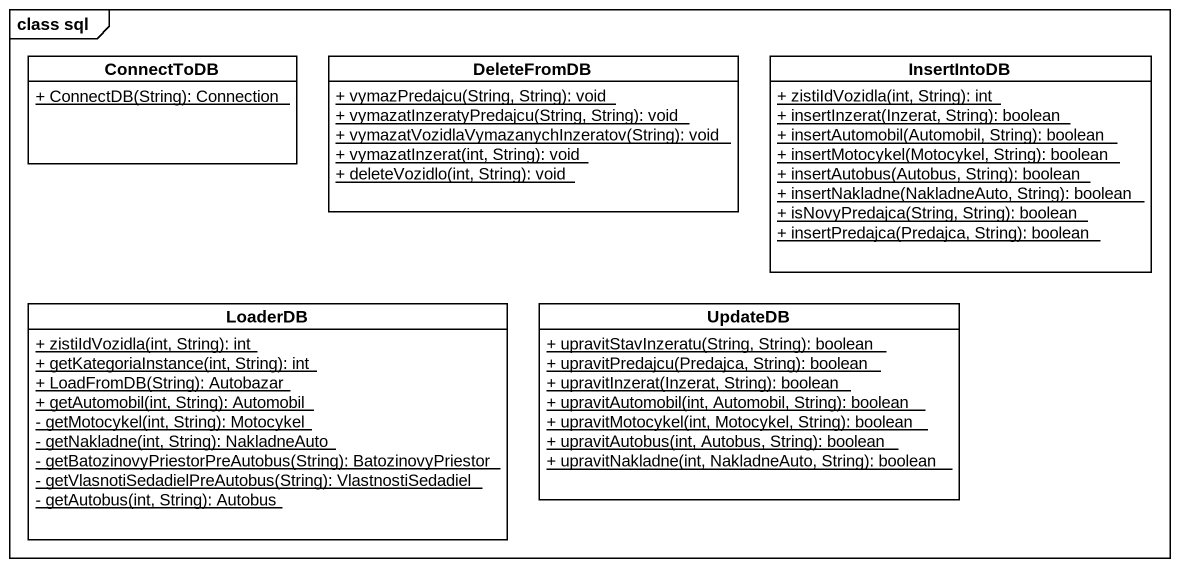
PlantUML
@startuml
mainframe class sql
hide circle
hide empty members
skinparam classAttributeIconSize 0
class ConnectToDB {
  {static} + ConnectDB(String): Connection
}
class DeleteFromDB {
  {static} + vymazPredajcu(String, String): void
  {static} + vymazatInzeratyPredajcu(String, String): void
  {static} + vymazatVozidlaVymazanychInzeratov(String): void
  {static} + vymazatInzerat(int, String): void
  {static} + deleteVozidlo(int, String): void
}
class InsertIntoDB {
  {static} + zistiIdVozidla(int, String): int
  {static} + insertInzerat(Inzerat, String): boolean
  {static} + insertAutomobil(Automobil, String): boolean
  {static} + insertMotocykel(Motocykel, String): boolean
  {static} + insertAutobus(Autobus, String): boolean
  {static} + insertNakladne(NakladneAuto, String): boolean
  {static} + isNovyPredajca(String, String): boolean
  {static} + insertPredajca(Predajca, String): boolean
}
class LoaderDB {
  {static} + zistiIdVozidla(int, String): int
  {static} + getKategoriaInstance(int, String): int
  {static} + LoadFromDB(String): Autobazar
  {static} + getAutomobil(int, String): Automobil
  {static} - getMotocykel(int, String): Motocykel
  {static} - getNakladne(int, String): NakladneAuto
  {static} - getBatozinovyPriestorPreAutobus(String): BatozinovyPriestor
  {static} - getVlasnotiSedadielPreAutobus(String): VlastnostiSedadiel
  {static} - getAutobus(int, String): Autobus
}
class UpdateDB {
  {static} + upravitStavInzeratu(String, String): boolean
  {static} + upravitPredajcu(Predajca, String): boolean
  {static} + upravitInzerat(Inzerat, String): boolean
  {static} + upravitAutomobil(int, Automobil, String): boolean
  {static} + upravitMotocykel(int, Motocykel, String): boolean
  {static} + upravitAutobus(int, Autobus, String): boolean
  {static} + upravitNakladne(int, NakladneAuto, String): boolean
}
@enduml
